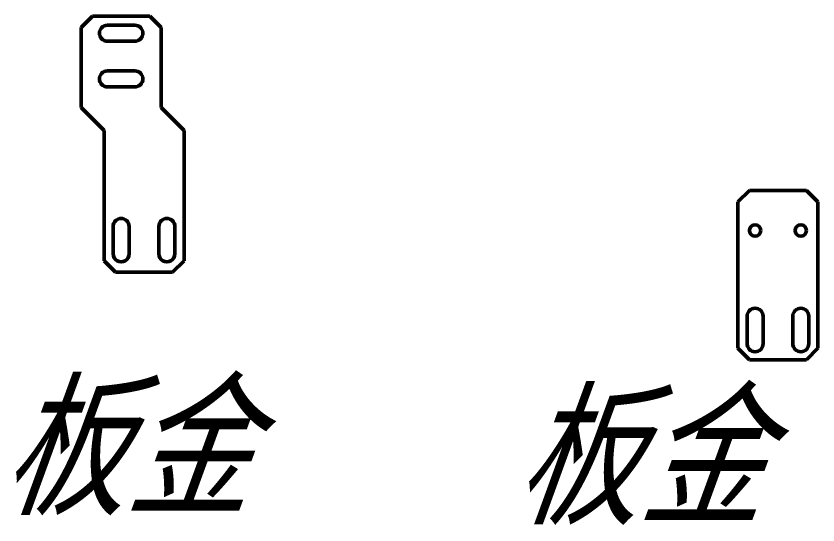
# Model space of a CAD drawing. Header units: inches. Extents: x 17901 to 26602, y 9673 to 14036.
# Drawn here: x 22124.6 to 22475.3, y 12823.5 to 13046.1 of the extents above; entities that cross this region are included whole.
import ezdxf

# ---------------------------------------------------------------- set-up
doc = ezdxf.new("R2010")
doc.units = ezdxf.units.IN
doc.header["$MEASUREMENT"] = 0
doc.layers.add('标注线', color=3, linetype='Continuous', lineweight=25)
doc.layers.add('粗实线', color=7, linetype='Continuous', lineweight=50)
doc.styles.add('DIM', font='romans.shx', dxfattribs={"width": 0.8, "oblique": 20, "bigfont": 'bigfont.shx'})

msp = doc.modelspace()

# ---------------------------------------------------------------- linework, layer by layer
at = {"layer": '粗实线', "ltscale": 0.176777}
for p, q in [((22153.03, 13041.07), (22158.03, 13046.07)), ((22183.03, 13046.07), (22188.03, 13041.07)), ((22445.303, 12969.787), (22440.303, 12964.787)), ((22470.303, 12969.787), (22475.303, 12964.787)), ((22168.03, 12934.07), (22163.03, 12939.07)), ((22193.03, 12934.07), (22198.03, 12939.07)), ((22445.303, 12895.787), (22440.303, 12900.787)), ((22475.303, 12900.787), (22470.303, 12895.787))]:
    msp.add_line(p, q, dxfattribs=at)
at = {"layer": '粗实线'}
for p, q in [((22183.03, 13046.07), (22158.03, 13046.07)), ((22153.03, 13006.07), (22153.03, 13041.07)), ((22188.03, 13006.07), (22188.03, 13041.07)), ((22445.303, 12969.787), (22470.303, 12969.787)), ((22193.03, 12934.07), (22168.03, 12934.07)), ((22445.303, 12895.787), (22470.303, 12895.787))]:
    msp.add_line(p, q, dxfattribs=at)
at = {"layer": '粗实线', "ltscale": 0.3}
for p, q in [((22164.53, 13042.07), (22176.53, 13042.07)), ((22176.53, 13035.07), (22164.53, 13035.07)), ((22164.53, 13022.07), (22176.53, 13022.07)), ((22176.53, 13015.07), (22164.53, 13015.07)), ((22440.303, 12919.787), (22440.303, 12964.787)), ((22475.303, 12919.787), (22475.303, 12964.787)), ((22167.03, 12954.07), (22167.03, 12942.07)), ((22174.03, 12942.07), (22174.03, 12954.07)), ((22187.03, 12954.07), (22187.03, 12942.07)), ((22194.03, 12942.07), (22194.03, 12954.07)), ((22444.303, 12902.787), (22444.303, 12914.787)), ((22451.303, 12914.787), (22451.303, 12902.787)), ((22464.303, 12902.787), (22464.303, 12914.787)), ((22471.303, 12914.787), (22471.303, 12902.787))]:
    msp.add_line(p, q, dxfattribs=at)
at = {"layer": '粗实线', "ltscale": 0.353553}
for p, q in [((22163.03, 12996.07), (22153.03, 13006.07)), ((22198.03, 12996.07), (22188.03, 13006.07))]:
    msp.add_line(p, q, dxfattribs=at)
at = {"layer": '粗实线', "ltscale": 0.125}
for p, q in [((22163.03, 12991.07), (22163.03, 12996.07)), ((22198.03, 12991.07), (22198.03, 12996.07))]:
    msp.add_line(p, q, dxfattribs=at)
at = {"layer": '粗实线', "ltscale": 0.299999}
for p, q in [((22163.03, 12991.07), (22163.03, 12939.07)), ((22198.03, 12991.07), (22198.03, 12939.07))]:
    msp.add_line(p, q, dxfattribs=at)
at = {"layer": '粗实线', "ltscale": 0.475}
for p, q in [((22440.303, 12919.787), (22440.303, 12900.787)), ((22475.303, 12919.787), (22475.303, 12900.787))]:
    msp.add_line(p, q, dxfattribs=at)
at = {"layer": '粗实线'}
for centre in [(22447.803, 12952.287), (22467.803, 12952.287)]:
    msp.add_circle(centre, 2.458, dxfattribs=at)
for centre, start, end in [((22164.53, 13038.57), 90, 270), ((22176.53, 13038.57), 270, 90), ((22164.53, 13018.57), 90, 270), ((22176.53, 13018.57), 270, 90), ((22170.53, 12954.07), 359.99989, 179.99989), ((22190.53, 12954.07), 359.99989, 179.99989), ((22170.53, 12942.07), 179.99989, 359.99989), ((22190.53, 12942.07), 179.99989, 359.99989), ((22447.803, 12914.787), 0, 180), ((22467.803, 12914.787), 0, 180), ((22447.803, 12902.787), 180, 0), ((22467.803, 12902.787), 180, 0)]:
    msp.add_arc(centre, 3.5, start, end, dxfattribs=at)

# ---------------------------------------------------------------- texts
at = {"layer": '标注线', "color": 3, "char_height": 50, "width": 659.636, "attachment_point": 1, "style": 'DIM'}
for insert in [(22117.919, 12883.306), (22342.323, 12879.122)]:
    msp.add_mtext('{\\fFangSong_GB2312|b0|i0|c134|p49;板金}', dxfattribs=dict(at, insert=insert))

doc.saveas('drawing.dxf')
